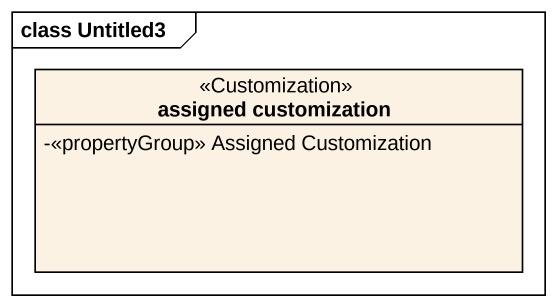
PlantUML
@startuml
mainframe class Untitled3
hide circle
hide empty members
skinparam classAttributeIconSize 0
class "assigned customization" as assigned_customization <<Customization>> {
  -<<propertyGroup>> Assigned Customization
}
@enduml
